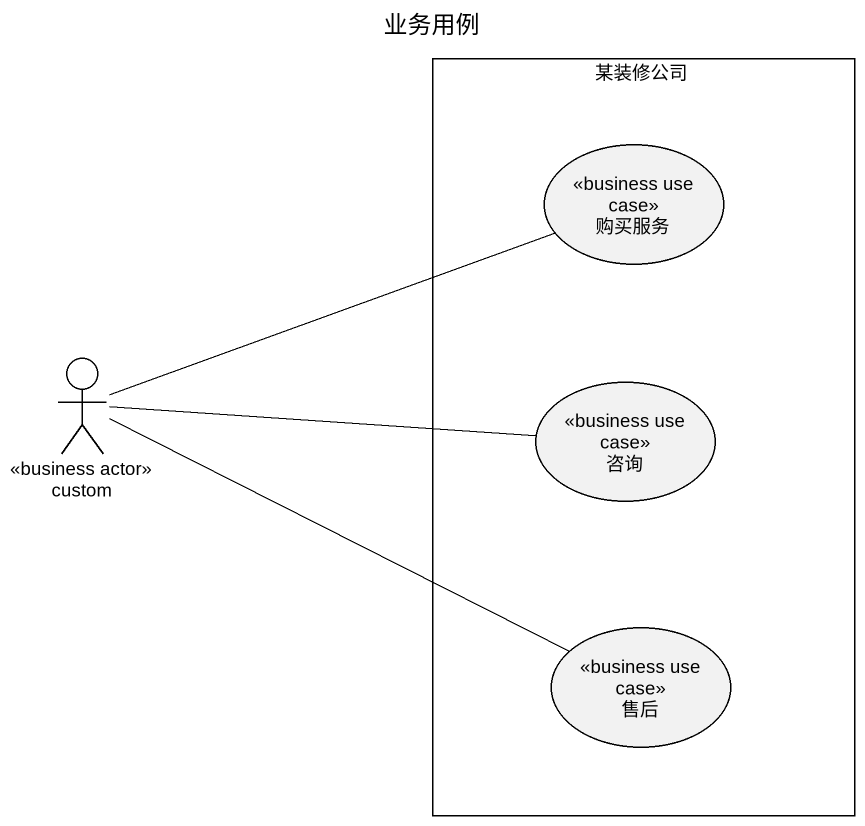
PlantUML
@startuml
title 业务用例
rectangle 某装修公司 {
  usecase 购买服务 <<business use case>>
  usecase 咨询 <<business use case>>
  usecase 售后 <<business use case>>
}
actor custom <<business actor>>
custom -right- 购买服务
custom -right- 咨询
custom -right- 售后
@enduml
